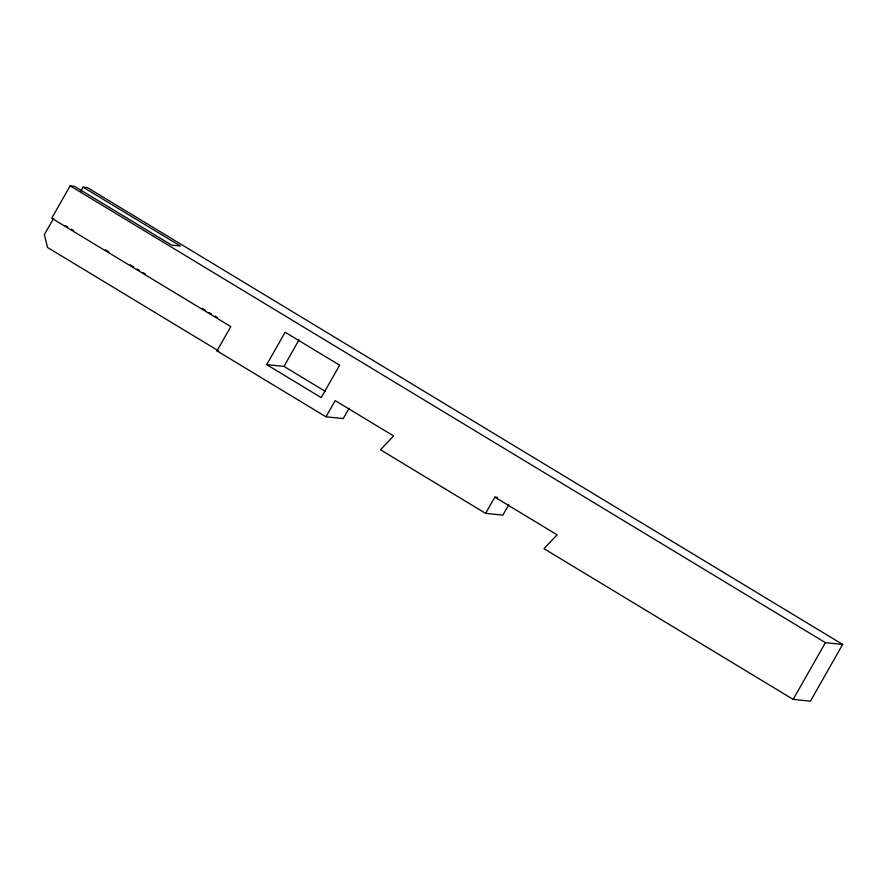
<?xml version="1.0" encoding="UTF-8"?>
<svg xmlns="http://www.w3.org/2000/svg" width="887" height="887" viewBox="0 0 887 887"><rect width="100%" height="100%" fill="white"/><g stroke="black" fill="none" stroke-linecap="round" stroke-linejoin="round"><path stroke-width="1.33" d="M80.761 191.226L83.056 187.168L180.394 246.043L171.756 245.156L74.43 186.292L70.117 185.849L51.712 218.257L230.797 326.571L216.982 350.886L325.995 416.812L343.247 418.586L349.168 408.164M53.553 218.446L44.35 234.656L47.532 247.462L217.648 350.354M266.71 364.635L285.126 332.226L339.632 365.189L321.216 397.598L266.71 364.635L283.973 366.398L325.44 391.477M283.973 366.398L298.974 339.987M325.995 416.812L335.197 400.614L393.595 435.927L380.501 449.787L485.61 513.362L502.874 515.125L508.783 504.714M485.61 513.362L494.824 497.152L497.474 497.43M793.178 699.388L825.398 642.665L842.65 644.439L810.43 701.151L793.178 699.388L544.008 548.676L557.114 534.828L494.824 497.152M83.056 187.168L87.369 187.612L842.65 644.439M216.982 350.886L218.834 351.075M70.117 185.849L825.398 642.665M65.339 225.575L67.689 226.994M71.226 229.134L73.588 230.565M105.398 249.801L108.935 251.941M130.134 264.769L133.671 266.909M137.208 269.038L139.569 270.468M143.095 272.608L145.457 274.028M202.003 308.232L205.54 310.372M209.077 312.512L211.439 313.943M214.964 316.071L217.326 317.502"/></g></svg>
